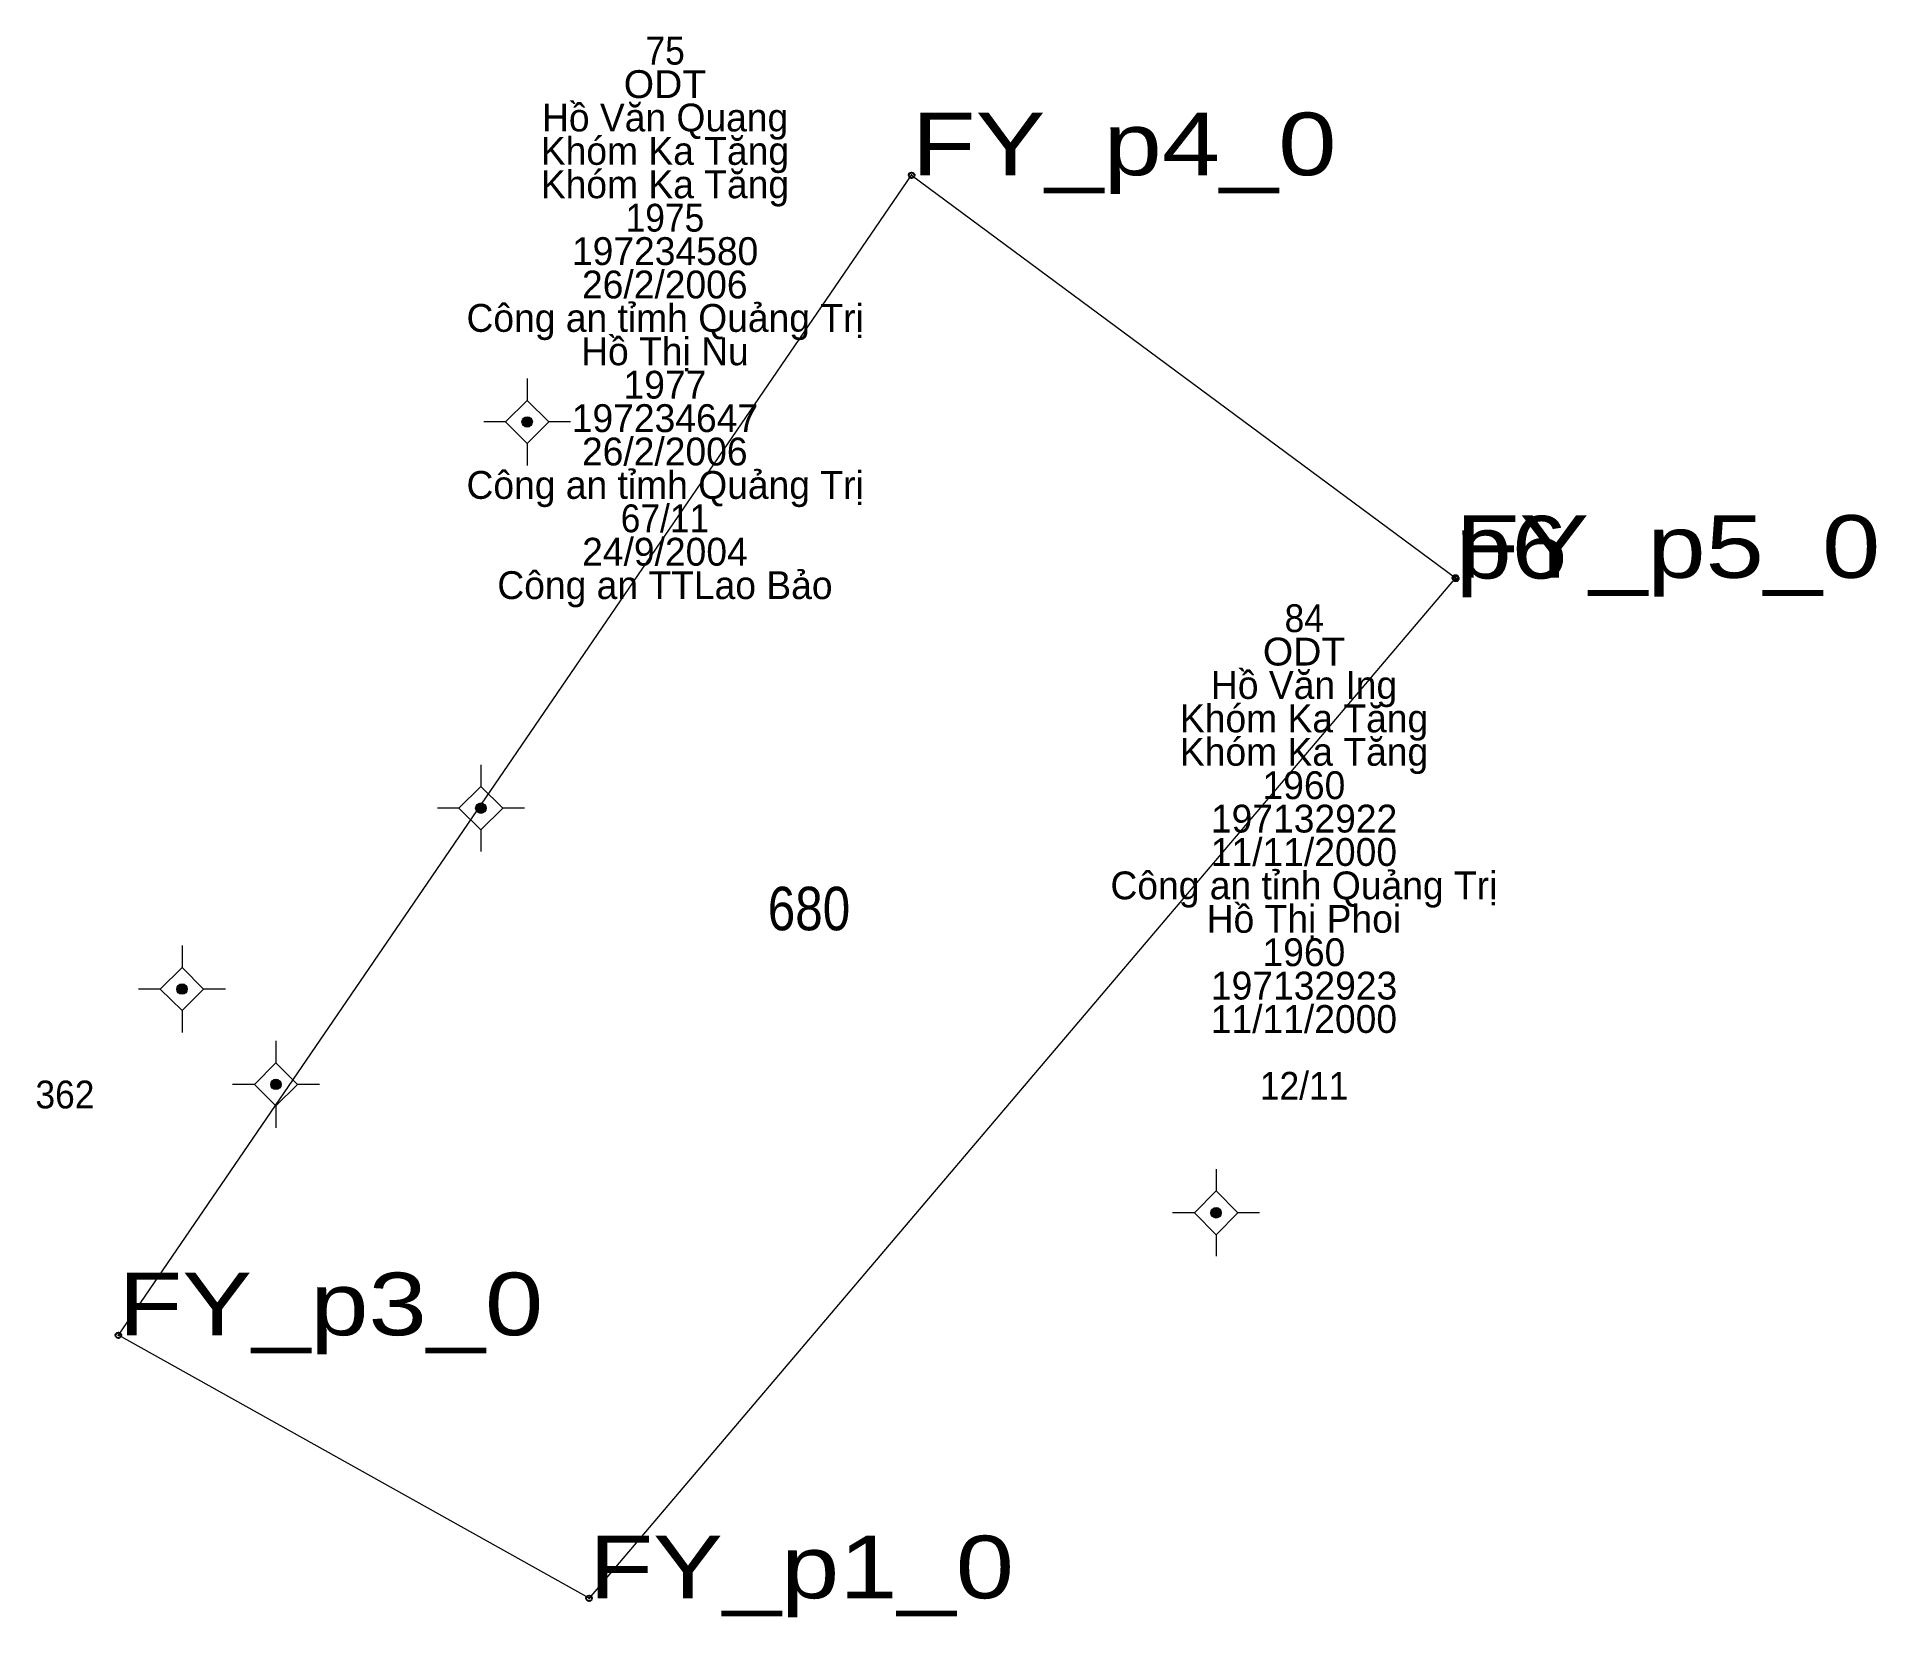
# Model space of a CAD drawing. Header units: metres. Extents: x 536803 to 551361, y 1837374 to 1839052.
# Drawn here: x 536802.5 to 536855.4, y 1839006.1 to 1839051.6 of the extents above; entities outside this region: 4.
import ezdxf
from ezdxf.enums import TextEntityAlignment as Align

# ---------------------------------------------------------------- set-up
doc = ezdxf.new("R2010")
doc.units = ezdxf.units.M
doc.header["$LTSCALE"] = 0.32
doc.header["$PDMODE"] = 32
doc.header["$PDSIZE"] = 0.16
for name, color, linetype in [('1', 7, 'Continuous'), ('12', 7, 'Continuous'), ('15', 7, 'Continuous'), ('7', 7, 'Continuous')]:
    doc.layers.add(name, color=color, linetype=linetype)
doc.layers.add('10', color=7, linetype='Continuous', lineweight=13)
doc.layers.add('11', color=7, linetype='Continuous', lineweight=13)

msp = doc.modelspace()

# ---------------------------------------------------------------- hatches: boundary and pattern name
at = {"layer": '11'}
for points in [[(536816.7698, 1839040.48, 1), (536816.4698, 1839040.48, 1)], [(536815.4398, 1839029.38, 1), (536815.1397, 1839029.38, 1)], [(536806.8497, 1839024.18, 1), (536806.5497, 1839024.18, 1)], [(536809.5498, 1839021.44, 1), (536809.2497, 1839021.44, 1)], [(536836.5698, 1839017.75, 1), (536836.2698, 1839017.75, 1)]]:
    msp.add_hatch(color=256, dxfattribs=at).paths.add_polyline_path(points)

# ---------------------------------------------------------------- linework, layer by layer
at = {"layer": '10'}
msp.add_lwpolyline([(536827.67, 1839047.57), (536843.3, 1839036), (536818.4, 1839006.67), (536804.87, 1839014.23)], close=True, dxfattribs=at)
at = {"layer": '11'}
for p, q in [((536816.62, 1839041.73), (536816.62, 1839041.1)), ((536816, 1839040.48), (536815.37, 1839040.48)), ((536817.87, 1839040.48), (536817.24, 1839040.48)), ((536816.62, 1839039.86), (536816.62, 1839039.23)), ((536815.29, 1839030.63), (536815.29, 1839030)), ((536814.66, 1839029.38), (536814.04, 1839029.38)), ((536816.54, 1839029.38), (536815.92, 1839029.38)), ((536815.29, 1839028.76), (536815.29, 1839028.13)), ((536806.7, 1839025.43), (536806.7, 1839024.8)), ((536806.07, 1839024.18), (536805.45, 1839024.18)), ((536807.95, 1839024.18), (536807.32, 1839024.18)), ((536806.7, 1839023.56), (536806.7, 1839022.93)), ((536809.4, 1839022.69), (536809.4, 1839022.06)), ((536808.78, 1839021.44), (536808.15, 1839021.44)), ((536810.65, 1839021.44), (536810.02, 1839021.44)), ((536809.4, 1839020.82), (536809.4, 1839020.19)), ((536836.42, 1839019), (536836.42, 1839018.38)), ((536835.8, 1839017.75), (536835.17, 1839017.75)), ((536837.67, 1839017.75), (536837.05, 1839017.75)), ((536836.42, 1839017.12), (536836.42, 1839016.5))]:
    msp.add_line(p, q, dxfattribs=at)
for points in [[(536816.62, 1839041.1), (536816, 1839040.48), (536816.62, 1839039.86), (536817.24, 1839040.48)], [(536815.29, 1839030), (536814.66, 1839029.38), (536815.29, 1839028.76), (536815.92, 1839029.38)], [(536806.7, 1839024.8), (536806.07, 1839024.18), (536806.7, 1839023.56), (536807.32, 1839024.18)], [(536809.4, 1839022.06), (536808.78, 1839021.44), (536809.4, 1839020.82), (536810.02, 1839021.44)], [(536836.42, 1839018.38), (536835.8, 1839017.75), (536836.42, 1839017.12), (536837.05, 1839017.75)]]:
    msp.add_lwpolyline(points, close=True, dxfattribs=at)
for centre in [(536816.6198, 1839040.48), (536815.2897, 1839029.38), (536806.6997, 1839024.18), (536809.3997, 1839021.44), (536836.4198, 1839017.75)]:
    msp.add_circle(centre, 0.15, dxfattribs=at)
at = {"layer": '7'}
for p in [(536827.67, 1839047.57), (536843.3, 1839036), (536843.31, 1839035.98), (536804.87, 1839014.23), (536818.4, 1839006.67), (536999.5, 1837643.7), (537000.02, 1837643.52)]:
    msp.add_point(p, dxfattribs=at)

# ---------------------------------------------------------------- texts
at = {"layer": '1', "width": 0.85}
msp.add_text('680', height=1.25, dxfattribs=at).set_placement((536824.72, 1839025.87), align=Align.CENTER)
at = {"layer": '12'}
for s, width, p in [('FY_p4_0', 1.25, (536827.67, 1839047.57)), ('p6', 1.2, (536843.31, 1839035.98)), ('FY_p5_0', 1.25, (536843.3, 1839036)), ('FY_p3_0', 1.25, (536804.87, 1839014.23)), ('FY_p1_0', 1.25, (536818.4, 1839006.67)), ('p13', 1.25, (536999.5, 1837643.7)), ('p14', 1.25, (537000.02, 1837643.52))]:
    msp.add_text(s, height=1.8, dxfattribs=dict(at, width=width)).set_placement(p)
at = {"layer": '15'}
for s, width, p in [('75', 0.95, (536820.585, 1839050.75)), ('ODT', 1.05, (536820.58, 1839049.79)), ('1975', 0.95, (536820.58, 1839045.95)), ('67/11', 0.95, (536820.58, 1839037.31)), ('84', 0.95, (536838.955, 1839034.44)), ('ODT', 1.05, (536838.95, 1839033.48)), ('362', 0.95, (536803.335, 1839020.75)), ('12/11', 0.95, (536838.95, 1839021))]:
    msp.add_text(s, height=0.8, dxfattribs=dict(at, width=width)).set_placement(p, align=Align.CENTER)
for s, p in [('Hồ Văn Quang', (536820.585, 1839048.83)), ('Khóm Ka Tăng', (536820.58, 1839047.87)), ('Khóm Ka Tăng', (536820.58, 1839046.91)), ('197234580', (536820.585, 1839044.99)), ('26/2/2006', (536820.575, 1839044.03)), ('Công an tỉmh Quảng Trị', (536820.585, 1839043.07)), ('Hồ Thị Nu', (536820.58, 1839042.11)), ('1977', (536820.58, 1839041.15)), ('197234647', (536820.58, 1839040.19)), ('26/2/2006', (536820.575, 1839039.23)), ('Công an tỉmh Quảng Trị', (536820.585, 1839038.27)), ('24/9/2004', (536820.58, 1839036.35)), ('Công an TTLao Bảo', (536820.58, 1839035.39)), ('Hồ Văn Ing', (536838.95, 1839032.52)), ('Khóm Ka Tăng', (536838.95, 1839031.56)), ('Khóm Ka Tăng', (536838.95, 1839030.6)), ('1960', (536838.945, 1839029.64)), ('197132922', (536838.95, 1839028.68)), ('11/11/2000', (536838.945, 1839027.72)), ('Công an tỉnh Quảng Trị', (536838.945, 1839026.76)), ('Hồ Thị Phoi', (536838.945, 1839025.8)), ('1960', (536838.945, 1839024.84)), ('197132923', (536838.95, 1839023.88)), ('11/11/2000', (536838.945, 1839022.92))]:
    msp.add_text(s, height=0.8, dxfattribs=at).set_placement(p, align=Align.CENTER)

doc.saveas('drawing.dxf')
